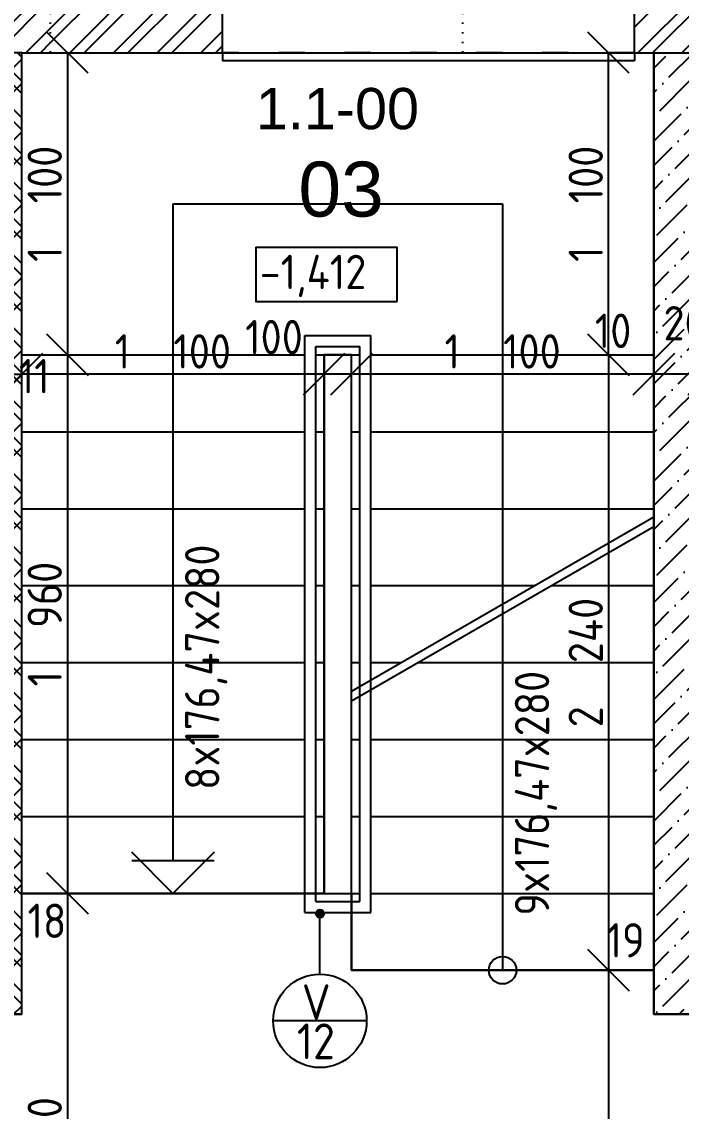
# Model space of a CAD drawing. Extents: x 4511820 to 5180432, y -1526536 to -944957.
# Drawn here: x 5023141 to 5025541, y -1335748 to -1331783 of the extents above; entities that cross this region are included whole.
import ezdxf

# ---------------------------------------------------------------- set-up
doc = ezdxf.new("R2010")
doc.units = 0
doc.header["$MEASUREMENT"] = 0
doc.linetypes.add('ACAD_ISO03W100', pattern=[30, 12, -18])
doc.linetypes.add('ACAD_ISO07W100', pattern=[3.5, 0.5, -3])
doc.layers.get('0').update_dxf_attribs({"linetype": 'CONTINUOUS'})
doc.layers.get('Defpoints').update_dxf_attribs({"color": 61, "linetype": 'CONTINUOUS'})
for name, color, linetype in [('KÓTY', 4, 'CONTINUOUS'), ('MÚRY', 1, 'CONTINUOUS'), ('Plochy', 41, 'CONTINUOUS'), ('POPIS', 7, 'CONTINUOUS'), ('POZEMOK', 7, 'CONTINUOUS'), ('TENKÁ', 7, 'CONTINUOUS'), ('ŠRAFY', 82, 'CONTINUOUS')]:
    doc.layers.add(name, color=color, linetype=linetype)
doc.styles.add('ARIAL', font='arial.ttf')
doc.styles.add('STYLE1', font='isocp.shx')
doc.dimstyles.new('STANDARD-50', dxfattribs={"dimtxt": 125, "dimasz": 150, "dimexe": 10, "dimexo": 200, "dimgap": 20, "dimtad": 1, "dimdsep": 46, "dimlunit": 6, "dimtxsty": 'STYLE1', "dimblk1": 'OBLIQUE', "dimblk2": 'OBLIQUE', "dimsah": 1, "dimcen": 2.5, "dimse1": 1, "dimse2": 1, "dimadec": 0, "dimazin": 0, "dimtfac": 1, "dimtmove": 1, "dimatfit": 3, "dimldrblk": 'OBLIQUE', "dimfxl": 1, "dimtolj": 1, "dimtzin": 0, "dimarcsym": 0})

# ---------------------------------------------------------------- blocks, each defined once
blk = doc.blocks.new('_OBLIQUE')
at = {"color": 0, "linetype": 'ByBlock'}
blk.add_line((-0.5, -0.5), (0.5, 0.5), dxfattribs=at)
blk = doc.blocks.new('*D22529')
at = {"layer": 'Defpoints', "color": 0}
for p in [(5025441, -1333065), (5025441, -1333145.7), (5025641, -1333235.7)]:
    blk.add_point(p, dxfattribs=at)
at = {"layer": 'KÓTY', "color": 0, "lineweight": -2}
blk.add_line((5025641, -1333065), (5025441, -1333065), dxfattribs=at)
at = {"layer": 'KÓTY', "color": 0, "linetype": 'ByBlock', "lineweight": -2, "xscale": 150, "yscale": 150, "zscale": 150, "rotation": 180}
blk.add_blockref('_OBLIQUE', (5025441, -1333065), dxfattribs=at)
at = {"layer": 'KÓTY', "color": 0, "linetype": 'ByBlock', "lineweight": -2, "xscale": 150, "yscale": 150, "zscale": 150}
blk.add_blockref('_OBLIQUE', (5025641, -1333065), dxfattribs=at)
at = {"layer": 'KÓTY', "color": 0, "insert": (5025591.8, -1332880), "char_height": 125, "attachment_point": 5, "style": 'STYLE1'}
blk.add_mtext('\\A1;200', dxfattribs=at)
blk = doc.blocks.new('*D22530')
at = {"layer": 'Defpoints', "color": 0}
for p in [(5024341, -1333065), (5024341, -1333145.7), (5025441, -1333145.7)]:
    blk.add_point(p, dxfattribs=at)
at = {"layer": 'KÓTY', "color": 0, "lineweight": -2}
blk.add_line((5025441, -1333065), (5024341, -1333065), dxfattribs=at)
at = {"layer": 'KÓTY', "color": 0, "linetype": 'ByBlock', "lineweight": -2, "xscale": 150, "yscale": 150, "zscale": 150, "rotation": 180}
blk.add_blockref('_OBLIQUE', (5024341, -1333065), dxfattribs=at)
at = {"layer": 'KÓTY', "color": 0, "linetype": 'ByBlock', "lineweight": -2, "xscale": 150, "yscale": 150, "zscale": 150}
blk.add_blockref('_OBLIQUE', (5025441, -1333065), dxfattribs=at)
at = {"layer": 'KÓTY', "color": 0, "insert": (5024891, -1332982.5), "char_height": 125, "attachment_point": 5, "style": 'STYLE1'}
blk.add_mtext('\\A1;1ﾠ100', dxfattribs=at)
blk = doc.blocks.new('*D22531')
at = {"layer": 'Defpoints', "color": 0}
for p in [(5024241, -1333065), (5024241, -1333138.1), (5024341, -1333145.7)]:
    blk.add_point(p, dxfattribs=at)
at = {"layer": 'KÓTY', "color": 0, "lineweight": -2}
blk.add_line((5024341, -1333065), (5024241, -1333065), dxfattribs=at)
at = {"layer": 'KÓTY', "color": 0, "linetype": 'ByBlock', "lineweight": -2, "xscale": 150, "yscale": 150, "zscale": 150, "rotation": 180}
blk.add_blockref('_OBLIQUE', (5024241, -1333065), dxfattribs=at)
at = {"layer": 'KÓTY', "color": 0, "linetype": 'ByBlock', "lineweight": -2, "xscale": 150, "yscale": 150, "zscale": 150}
blk.add_blockref('_OBLIQUE', (5024341, -1333065), dxfattribs=at)
at = {"layer": 'KÓTY', "color": 0, "insert": (5024059, -1332930.5), "char_height": 125, "attachment_point": 5, "style": 'STYLE1'}
blk.add_mtext('\\A1;100', dxfattribs=at)
blk = doc.blocks.new('*D22532')
at = {"layer": 'Defpoints', "color": 0}
for p in [(5023141, -1333065), (5023141, -1333145.7), (5024241, -1333145.7)]:
    blk.add_point(p, dxfattribs=at)
at = {"layer": 'KÓTY', "color": 0, "lineweight": -2}
blk.add_line((5024241, -1333065), (5023141, -1333065), dxfattribs=at)
at = {"layer": 'KÓTY', "color": 0, "linetype": 'ByBlock', "lineweight": -2, "xscale": 150, "yscale": 150, "zscale": 150, "rotation": 180}
blk.add_blockref('_OBLIQUE', (5023141, -1333065), dxfattribs=at)
at = {"layer": 'KÓTY', "color": 0, "linetype": 'ByBlock', "lineweight": -2, "xscale": 150, "yscale": 150, "zscale": 150}
blk.add_blockref('_OBLIQUE', (5024241, -1333065), dxfattribs=at)
at = {"layer": 'KÓTY', "color": 0, "insert": (5023691, -1332982.5), "char_height": 125, "attachment_point": 5, "style": 'STYLE1'}
blk.add_mtext('\\A1;1ﾠ100', dxfattribs=at)
blk = doc.blocks.new('*D22533')
at = {"layer": 'Defpoints', "color": 0}
for p in [(5023141, -1332995.2), (5023141, -1334955.2), (5023307, -1334955.2)]:
    blk.add_point(p, dxfattribs=at)
at = {"layer": 'KÓTY', "color": 0, "lineweight": -2}
blk.add_line((5023307, -1332995.2), (5023307, -1334955.2), dxfattribs=at)
at = {"layer": 'KÓTY', "color": 0, "linetype": 'ByBlock', "lineweight": -2, "xscale": 150, "yscale": 150, "zscale": 150}
for p, rotation in [((5023307, -1332995.2), 90), ((5023307, -1334955.2), 270)]:
    blk.add_blockref('_OBLIQUE', p, dxfattribs=dict(at, rotation=rotation))
at = {"layer": 'KÓTY', "color": 0, "insert": (5023224.5, -1333975.2), "char_height": 125, "attachment_point": 5, "rotation": 90, "style": 'STYLE1'}
blk.add_mtext('\\A1;1ﾠ960', dxfattribs=at)
blk = doc.blocks.new('*D22534')
at = {"layer": 'Defpoints', "color": 0}
for p in [(5023141, -1331895.2), (5023141, -1332995.2), (5023307, -1332995.2)]:
    blk.add_point(p, dxfattribs=at)
at = {"layer": 'KÓTY', "color": 0, "lineweight": -2}
blk.add_line((5023307, -1331895.2), (5023307, -1332995.2), dxfattribs=at)
at = {"layer": 'KÓTY', "color": 0, "linetype": 'ByBlock', "lineweight": -2, "xscale": 150, "yscale": 150, "zscale": 150}
for p, rotation in [((5023307, -1331895.2), 90), ((5023307, -1332995.2), 270)]:
    blk.add_blockref('_OBLIQUE', p, dxfattribs=dict(at, rotation=rotation))
at = {"layer": 'KÓTY', "color": 0, "insert": (5023224.5, -1332445.2), "char_height": 125, "attachment_point": 5, "rotation": 90, "style": 'STYLE1'}
blk.add_mtext('\\A1;1ﾠ100', dxfattribs=at)
blk = doc.blocks.new('*D22535')
at = {"layer": 'Defpoints', "color": 0}
for p in [(5025441, -1332995.2), (5025276, -1335235.2), (5025441, -1335235.2)]:
    blk.add_point(p, dxfattribs=at)
at = {"layer": 'KÓTY', "color": 0, "lineweight": -2}
blk.add_line((5025276, -1332995.2), (5025276, -1335235.2), dxfattribs=at)
at = {"layer": 'KÓTY', "color": 0, "linetype": 'ByBlock', "lineweight": -2, "xscale": 150, "yscale": 150, "zscale": 150}
for p, rotation in [((5025276, -1332995.2), 90), ((5025276, -1335235.2), 270)]:
    blk.add_blockref('_OBLIQUE', p, dxfattribs=dict(at, rotation=rotation))
at = {"layer": 'KÓTY', "color": 0, "insert": (5025193.5, -1334115.2), "char_height": 125, "attachment_point": 5, "rotation": 90, "style": 'STYLE1'}
blk.add_mtext('\\A1;2ﾠ240', dxfattribs=at)
blk = doc.blocks.new('*D23081')
at = {"layer": 'Defpoints', "color": 0}
for p in [(5022891, -1333065), (5023141, -1333065), (5023141, -1333065)]:
    blk.add_point(p, dxfattribs=at)
at = {"layer": 'KÓTY', "color": 0, "lineweight": -2}
blk.add_line((5022891, -1333065), (5023141, -1333065), dxfattribs=at)
at = {"layer": 'KÓTY', "color": 0, "linetype": 'ByBlock', "lineweight": -2, "xscale": 150, "yscale": 150, "zscale": 150, "rotation": 180}
blk.add_blockref('_OBLIQUE', (5022891, -1333065), dxfattribs=at)
at = {"layer": 'KÓTY', "color": 0, "linetype": 'ByBlock', "lineweight": -2, "xscale": 150, "yscale": 150, "zscale": 150}
blk.add_blockref('_OBLIQUE', (5023141, -1333065), dxfattribs=at)
at = {"layer": 'KÓTY', "color": 0, "insert": (5022743, -1332944), "char_height": 125, "attachment_point": 5, "style": 'STYLE1'}
blk.add_mtext('\\A1;250', dxfattribs=at)
blk = doc.blocks.new('*D23119')
at = {"layer": 'Defpoints', "color": 0}
for p in [(5024234.1, -1334955.2), (5023307, -1336895.2), (5024234.1, -1336895.2)]:
    blk.add_point(p, dxfattribs=at)
at = {"layer": 'KÓTY', "color": 0, "lineweight": -2}
blk.add_line((5023307, -1334955.2), (5023307, -1336895.2), dxfattribs=at)
at = {"layer": 'KÓTY', "color": 0, "linetype": 'ByBlock', "lineweight": -2, "xscale": 150, "yscale": 150, "zscale": 150}
for p, rotation in [((5023307, -1334955.2), 90), ((5023307, -1336895.2), 270)]:
    blk.add_blockref('_OBLIQUE', p, dxfattribs=dict(at, rotation=rotation))
at = {"layer": 'KÓTY', "color": 0, "insert": (5023224.5, -1335925.2), "char_height": 125, "attachment_point": 5, "rotation": 90, "style": 'STYLE1'}
blk.add_mtext('\\A1;1ﾠ940', dxfattribs=at)
blk = doc.blocks.new('*D23127')
at = {"layer": 'Defpoints', "color": 0}
for p in [(5025441, -1335235.2), (5025276, -1336895.2), (5025441, -1336895.2)]:
    blk.add_point(p, dxfattribs=at)
at = {"layer": 'KÓTY', "color": 0, "lineweight": -2}
blk.add_line((5025276, -1335235.2), (5025276, -1336895.2), dxfattribs=at)
at = {"layer": 'KÓTY', "color": 0, "linetype": 'ByBlock', "lineweight": -2, "xscale": 150, "yscale": 150, "zscale": 150}
for p, rotation in [((5025276, -1335235.2), 90), ((5025276, -1336895.2), 270)]:
    blk.add_blockref('_OBLIQUE', p, dxfattribs=dict(at, rotation=rotation))
at = {"layer": 'KÓTY', "color": 0, "insert": (5025193.5, -1336065.2), "char_height": 125, "attachment_point": 5, "rotation": 90, "style": 'STYLE1'}
blk.add_mtext('\\A1;1ﾠ660', dxfattribs=at)
blk = doc.blocks.new('*D24094')
at = {"layer": 'Defpoints', "color": 0}
for p in [(5025276, -1331895.2), (5025441, -1331895.2), (5025441, -1332995.2)]:
    blk.add_point(p, dxfattribs=at)
at = {"layer": 'KÓTY', "color": 0, "lineweight": -2}
blk.add_line((5025276, -1332995.2), (5025276, -1331895.2), dxfattribs=at)
at = {"layer": 'KÓTY', "color": 0, "linetype": 'ByBlock', "lineweight": -2, "xscale": 150, "yscale": 150, "zscale": 150}
for p, rotation in [((5025276, -1331895.2), 90), ((5025276, -1332995.2), 270)]:
    blk.add_blockref('_OBLIQUE', p, dxfattribs=dict(at, rotation=rotation))
at = {"layer": 'KÓTY', "color": 0, "insert": (5025193.5, -1332445.2), "char_height": 125, "attachment_point": 5, "rotation": 90, "style": 'STYLE1'}
blk.add_mtext('\\A1;1ﾠ100', dxfattribs=at)

msp = doc.modelspace()

# ---------------------------------------------------------------- hatches: boundary and pattern name
at = {"layer": 'TENKÁ'}
h = msp.add_hatch(color=256, dxfattribs=at)
h.dxf.hatch_style = 1
h.paths.add_polyline_path([(5024226.097, -1335044.363, 2.41421356), (5024211.097, -1335029.363, 0.41421356)])
at = {"layer": 'ŠRAFY'}
h = msp.add_hatch(dxfattribs=at)
h.set_pattern_fill('ANSI32', color=256, scale=300)
h.paths.add_polyline_path([(5027621, -1331595.191), (5027621, -1330765.191), (5027241, -1330765.191), (5027241, -1331515.191), (5025371, -1331515.191), (5025371, -1331585.191), (5025371, -1331895.191), (5025441, -1331895.191), (5025641, -1331895.191), (5027241, -1331895.191), (5027441, -1331895.191), (5027621, -1331895.191)])
h = msp.add_hatch(dxfattribs=at)
h.set_pattern_fill('ANSI32', color=256, scale=300)
h.paths.add_polyline_path([(5022621, -1331515.191), (5022621, -1331895.191), (5022891, -1331895.191), (5023141, -1331895.191), (5023246, -1331895.191), (5023246, -1331515.191)])
h = msp.add_hatch(dxfattribs=at)
h.set_pattern_fill('ANSI32', color=256, scale=300)
h.paths.add_polyline_path([(5023871, -1331895.191), (5023871, -1331585.191), (5023871, -1331515.191), (5023246, -1331515.191), (5023246, -1331895.191)])
h = msp.add_hatch(dxfattribs=at)
h.set_pattern_fill('ANSI32', color=256, scale=250, angle=90)
h.paths.add_polyline_path([(5023141, -1331895.191), (5022891, -1331895.191), (5022891, -1335395.191), (5023141, -1335395.191), (5023141, -1334955.191), (5023141, -1334675.191), (5023141, -1334395.191), (5023141, -1334115.191), (5023141, -1333835.191), (5023141, -1333555.191), (5023141, -1333275.191), (5023141, -1332995.191)])
h.paths.add_polyline_path([(5022847.201, -1333032.5), (5023134.799, -1333032.5), (5023134.799, -1333282.5), (5022847.201, -1333282.5)], flags=9)
h = msp.add_hatch(dxfattribs=at)
h.set_pattern_fill('ANSI32', color=256, scale=500)
h.set_pattern_definition([(45, (584112, -84217.88), (-132.5825215, 132.5825215), []), (45, (584200.39, -84217.88), (-132.5825215, 132.5825215), [])])
h.paths.add_polyline_path([(5022891, -1335395.191), (5023141, -1335395.191), (5023141, -1334955.191), (5023141, -1334675.191), (5023141, -1334395.191), (5023141, -1334115.191), (5023141, -1333835.191), (5023141, -1333555.191), (5023141, -1333275.191), (5023141, -1332995.191), (5023141, -1331895.191), (5022891, -1331895.191)])
h = msp.add_hatch(dxfattribs=at)
h.set_pattern_fill('ANSI36', color=256, scale=500, angle=360)
h.set_pattern_definition([(45, (524430.31, 125914.67), (33.1456304, 121.533978), [156.25, -31.25, 0, -31.25])])
h.paths.add_polyline_path([(5025661, -1333645.191), (5025641, -1333645.191), (5025641, -1333384.191), (5025641, -1333344.191), (5025641, -1332056.191), (5025641, -1332016.191), (5025641, -1331895.191), (5025441, -1331895.191), (5025441, -1332995.191), (5025441, -1333075.191), (5025441, -1333275.191), (5025441, -1333555.191), (5025441, -1333584.799), (5025441, -1333619.44), (5025441, -1333835.191), (5025441, -1334115.191), (5025441, -1334395.191), (5025441, -1334675.191), (5025441, -1334945.191), (5025441, -1334955.191), (5025441, -1335235.191), (5025441, -1335395.191), (5025641, -1335395.191), (5025641, -1333845.191), (5026111, -1333845.191), (5026111, -1333645.191), (5025664, -1333645.191)])
h.paths.add_polyline_path([(5025447.951, -1332755), (5025735.549, -1332755), (5025735.549, -1333005), (5025447.951, -1333005)], flags=9)

# ---------------------------------------------------------------- linework, layer by layer
at = {"layer": 'MÚRY'}
for p, q in [((5023871, -1331895.191), (5023871, -1331355.191)), ((5025371, -1331895.191), (5025371, -1331355.191)), ((5023141, -1331895.191), (5023871, -1331895.191)), ((5023141, -1335395.191), (5023141, -1331895.191)), ((5025371, -1331895.191), (5025441, -1331895.191)), ((5025441, -1335395.191), (5025441, -1331895.191)), ((5025441, -1334945.191), (5025441, -1333075.191)), ((5023141, -1335395.191), (5022891, -1335395.191)), ((5025641, -1335395.191), (5025441, -1335395.191))]:
    msp.add_line(p, q, dxfattribs=at)
at = {"layer": 'Plochy'}
for points in [[(5029321, -1336895.191), (5018731, -1336895.191), (5018731, -1335395.191), (5021281, -1335395.191), (5021281, -1334395.191), (5020981, -1334395.191), (5020981, -1331895.191), (5022891, -1331895.191), (5022891, -1335395.191), (5023141, -1335395.191), (5023141, -1334955.191), (5024341, -1334955.191), (5024341, -1335235.191), (5025441, -1335235.191), (5025441, -1335395.191), (5025641, -1335395.191), (5025641, -1333845.191), (5027441, -1333845.191), (5027441, -1331895.191), (5029321, -1331895.191)], [(5023141, -1331895.191), (5025441, -1331895.191), (5025441, -1335235.191), (5024341, -1335235.191), (5024341, -1332995.191), (5024241, -1332995.191), (5024241, -1334955.191), (5023141, -1334955.191)]]:
    msp.add_lwpolyline(points, close=True, dxfattribs=at)
at = {"layer": 'POZEMOK'}
for p, q in [((5023691, -1332445.191), (5024891, -1332445.191)), ((5023691, -1332445.191), (5023691, -1334835.191)), ((5024891, -1332445.191), (5024891, -1335235.191)), ((5024171, -1335025.191), (5024171, -1332925.191)), ((5024171, -1332925.191), (5024411, -1332925.191)), ((5024411, -1335025.191), (5024411, -1332925.191)), ((5024211, -1334985.191), (5024211, -1332965.191)), ((5024211, -1332965.191), (5024371, -1332965.191)), ((5024371, -1334985.191), (5024371, -1332965.191)), ((5024341, -1334219.885), (5025441, -1333584.799)), ((5024341, -1334254.526), (5025441, -1333619.44)), ((5023691, -1334955.191), (5023541, -1334805.191)), ((5023841, -1334805.191), (5023691, -1334955.191)), ((5023541, -1334835.191), (5023841, -1334835.191)), ((5024211, -1334985.191), (5024371, -1334985.191)), ((5024171, -1335025.191), (5024411, -1335025.191))]:
    msp.add_line(p, q, dxfattribs=at)
msp.add_circle((5024891, -1335235.191), 50, dxfattribs=at)
at = {"layer": 'TENKÁ', "linetype": 'ACAD_ISO07W100', "ltscale": 10}
for p, q in [((5023246, -1331895.191), (5023246, -1331355.191)), ((5024746, -1331895.191), (5024746, -1331355.191))]:
    msp.add_line(p, q, dxfattribs=at)
at = {"layer": 'TENKÁ'}
for p, q in [((5023141, -1331895.191), (5022891, -1331895.191)), ((5025441, -1331895.191), (5025641, -1331895.191)), ((5023141, -1332995.191), (5024171, -1332995.191)), ((5024211, -1332995.191), (5024371, -1332995.191)), ((5024241, -1334955.191), (5024241, -1332995.191)), ((5024341, -1334985.191), (5024341, -1332995.191)), ((5024411, -1332995.191), (5025441, -1332995.191)), ((5023141, -1333275.191), (5024171, -1333275.191)), ((5024211, -1333275.191), (5024241, -1333275.191)), ((5024341, -1333275.191), (5024371, -1333275.191)), ((5024411, -1333275.191), (5025441, -1333275.191)), ((5023141, -1333555.191), (5024171, -1333555.191)), ((5024211, -1333555.191), (5024241, -1333555.191)), ((5024341, -1333555.191), (5024371, -1333555.191)), ((5024411, -1333555.191), (5025441, -1333555.191)), ((5023141, -1333835.191), (5024171, -1333835.191)), ((5024211, -1333835.191), (5024241, -1333835.191)), ((5024341, -1333835.191), (5024371, -1333835.191)), ((5024411, -1333835.191), (5025007.308, -1333835.191)), ((5025067.308, -1333835.191), (5025441, -1333835.191)), ((5023141, -1334115.191), (5024171, -1334115.191)), ((5024211, -1334115.191), (5024241, -1334115.191)), ((5024341, -1334115.191), (5024371, -1334115.191)), ((5024411, -1334115.191), (5024522.334, -1334115.191)), ((5024582.334, -1334115.191), (5025441, -1334115.191)), ((5023141, -1334395.191), (5024171, -1334395.191)), ((5024211, -1334395.191), (5024241, -1334395.191)), ((5024341, -1334395.191), (5024371, -1334395.191)), ((5024411, -1334395.191), (5025441, -1334395.191)), ((5023141, -1334675.191), (5024171, -1334675.191)), ((5024211, -1334675.191), (5024241, -1334675.191)), ((5024341, -1334675.191), (5024371, -1334675.191)), ((5024411, -1334675.191), (5025441, -1334675.191)), ((5023141, -1334955.191), (5024171, -1334955.191)), ((5024211, -1334955.191), (5024341, -1334955.191)), ((5024341, -1334955.191), (5024371, -1334955.191)), ((5024411, -1334955.191), (5025441, -1334955.191)), ((5024226.097, -1335249.453), (5024226.097, -1335029.363)), ((5024341, -1335235.191), (5024341, -1335025.191)), ((5024341, -1335235.191), (5025441, -1335235.191))]:
    msp.add_line(p, q, dxfattribs=at)
at = {"layer": 'TENKÁ', "linetype": 'ACAD_ISO03W100', "ltscale": 8}
msp.add_line((5025371, -1331895.191), (5023871, -1331895.191), dxfattribs=at)
at = {"layer": 'TENKÁ', "ltscale": 0.25}
for p, q in [((5023871, -1331895.191), (5023871, -1331925.191)), ((5025371, -1331895.191), (5025371, -1331925.191)), ((5025371, -1331925.191), (5023871, -1331925.191)), ((5024396.097, -1335419.453), (5024056.097, -1335419.453))]:
    msp.add_line(p, q, dxfattribs=at)
msp.add_lwpolyline([(5024506.969, -1332801.111), (5024506.969, -1332604.861), (5023992.337, -1332604.861), (5023992.337, -1332801.111)], close=True, dxfattribs=at)
at = {"layer": 'TENKÁ'}
msp.add_circle((5024226.097, -1335029.363), 15, dxfattribs=at)
at = {"layer": 'TENKÁ', "ltscale": 0.25}
msp.add_circle((5024226.097, -1335419.453), 170, dxfattribs=at)

# ---------------------------------------------------------------- texts
at = {"layer": 'POPIS', "lineweight": 40, "ltscale": 0.25, "style": 'ARIAL'}
for s, height, p in [('1.1-00', 150, (5023992.712, -1332173.706)), ('03', 200, (5024147.769, -1332491.77))]:
    msp.add_text(s, height=height, dxfattribs=at).set_placement(p)
at = {"layer": 'TENKÁ', "ltscale": 0.25, "style": 'STYLE1'}
for s, p in [('-1,412', (5024006.727, -1332755.81)), ('10', (5025226.483, -1332970.17)), ('11', (5023129.983, -1333135.2)), ('18', (5023161.983, -1335117.7)), ('19', (5025269.483, -1335188.7))]:
    msp.add_text(s, height=125, dxfattribs=at).set_placement(p)
at = {"layer": 'TENKÁ', "linetype": 'Continuous', "style": 'STYLE1'}
for s, p in [('8x176,47x280', (5023860.161, -1334578.933)), ('9x176,47x280', (5025060.661, -1335036.433))]:
    msp.add_text(s, height=125, rotation=90, dxfattribs=at).set_placement(p)
at = {"layer": 'TENKÁ', "style": 'STYLE1'}
for s, p in [('V', (5024160.067, -1335415.953)), ('12', (5024142.317, -1335558.839))]:
    msp.add_text(s, height=130, dxfattribs=at).set_placement(p)

# ---------------------------------------------------------------- dimensions: what is measured, and where the dimension line sits
at = {"layer": 'KÓTY'}
for base, p1, p2, picture, middle in [((5023307, -1332995.191), (5023141, -1331895.191), (5023141, -1332995.191), '*D22534', (5023224.457, -1332445.191)), ((5023307, -1334955.191), (5023141, -1332995.191), (5023141, -1334955.191), '*D22533', (5023224.457, -1333975.191)), ((5025276, -1335235.191), (5025441, -1332995.191), (5025441, -1335235.191), '*D22535', (5025193.457, -1334115.191)), ((5023307, -1336895.191), (5024234.053, -1334955.191), (5024234.053, -1336895.191), '*D23119', (5023224.457, -1335925.191)), ((5025276, -1336895.191), (5025441, -1335235.191), (5025441, -1336895.191), '*D23127', (5025193.457, -1336065.191))]:
    dim = msp.add_linear_dim(base=base, p1=p1, p2=p2, angle=90, dimstyle='STANDARD-50', dxfattribs=at)
    dim.commit()
    dim.dimension.update_dxf_attribs({"geometry": picture, "text_midpoint": middle})
dim = msp.add_linear_dim(base=(5025276, -1331895.191), p1=(5025441, -1332995.191), p2=(5025441, -1331895.191), angle=90, dimstyle='STANDARD-50', override={"dimtxsty": 'STYLE1', "dimldrblk": 'OBLIQUE'}, dxfattribs=at)
dim.commit()
dim.dimension.update_dxf_attribs({"geometry": '*D24094', "text_midpoint": (5025193.457, -1332445.191)})
for base, p1, p2, picture, middle in [((5025441, -1333065), (5025641, -1333235.691), (5025441, -1333145.691), '*D22529', (5025591.75, -1332880)), ((5023141, -1333065), (5024241, -1333145.691), (5023141, -1333145.691), '*D22532', (5023691, -1332982.457)), ((5024341, -1333065), (5025441, -1333145.691), (5024341, -1333145.691), '*D22530', (5024891, -1332982.457))]:
    dim = msp.add_linear_dim(base=base, p1=p1, p2=p2, dimstyle='STANDARD-50', dxfattribs=at)
    dim.commit()
    dim.dimension.update_dxf_attribs({"geometry": picture, "text_midpoint": middle})
for base, p1, p2, picture, middle in [((5023141, -1333065), (5022891, -1333065), (5023141, -1333065), '*D23081', (5022743, -1333026.5)), ((5024241, -1333065), (5024341, -1333145.691), (5024241, -1333138.103), '*D22531', (5024059, -1333013))]:
    dim = msp.add_linear_dim(base=base, p1=p1, p2=p2, dimstyle='STANDARD-50', dxfattribs=at)
    dim.commit()
    dim.dimension.update_dxf_attribs({"geometry": picture, "text_midpoint": middle, "dimtype": 160})

doc.saveas('drawing.dxf')
